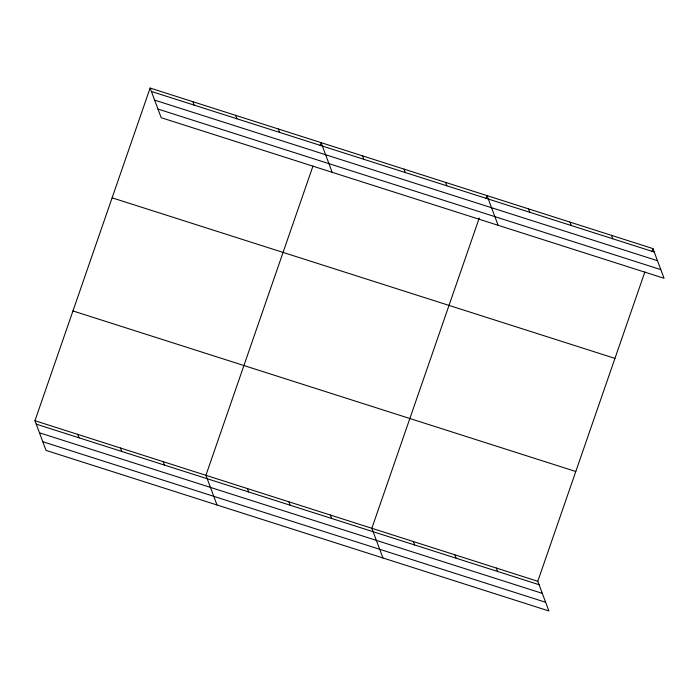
<?xml version="1.0" encoding="UTF-8"?>
<svg xmlns="http://www.w3.org/2000/svg" width="699" height="699" viewBox="0 0 699 699"><rect width="100%" height="100%" fill="white"/><g stroke="black" fill="none" stroke-linecap="round" stroke-linejoin="round"><path stroke-width="1.05" d="M644.862 271.981L537.784 581.28L548.881 610.952L46.047 450.401L34.95 420.719L150.119 88.048L652.953 248.599L664.05 278.281L161.216 117.72L150.119 88.048M312.986 166.013L205.917 475.311L217.013 504.984M320.028 145.689L321.086 142.64L332.182 172.312M479.278 217.983L371.851 528.295L382.947 557.968M485.962 198.673L487.02 195.624L498.116 225.296M651.896 251.649L652.953 248.599M151.395 91.464L654.238 252.024M154.636 100.132L657.471 260.692M157.974 109.061L660.808 269.613M112.111 197.826L614.945 358.386M72.958 310.941L575.793 471.493M34.95 420.719L537.784 581.28M36.226 424.144L539.069 584.696M39.467 432.803L542.302 593.364M42.805 441.733L545.639 602.285M611.468 235.353L612.752 238.778M569.982 222.107L571.266 225.532M528.505 208.87L529.781 212.286M445.534 182.378L446.81 185.794M404.048 169.132L405.333 172.548M362.563 155.886L363.847 159.302M496.299 568.034L497.583 571.45M454.822 554.788L456.098 558.204M278.342 128.992L279.617 132.408M413.336 541.542L414.612 544.958M235.598 115.344L236.882 118.76M192.863 101.696L194.139 105.112M330.365 515.049L331.649 518.466M288.879 501.803L290.164 505.22M247.402 488.557L248.678 491.974M163.173 461.663L164.448 465.08M120.429 448.015L121.713 451.432M77.694 434.367L78.97 437.792"/></g></svg>
